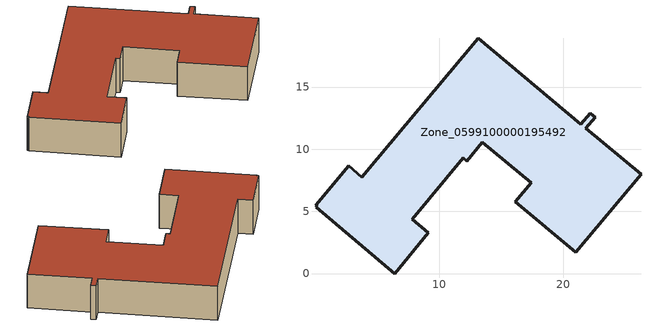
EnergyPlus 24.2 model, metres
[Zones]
Zone_0599100000195492
 floor ground (C_G): 3.77,7.76 13.14,18.91 21.42,12 22.17,12.91 22.55,12.59 21.8,11.69 26.25,7.97 21.01,1.72 16.14,5.76 17.41,7.29 13.48,10.55 12.24,9.05 11.94,9.3 7.83,4.36 9.15,3.26 6.44,0 0.12,5.32 0.19,5.39 0.06,5.49 2.72,8.65 z0
 wall outside (C_F): 21.8,11.69 22.55,12.59 22.17,12.91 21.42,12 13.14,18.91 3.77,7.76 2.72,8.65 0.06,5.49 0.19,5.39 0.12,5.32 6.44,0 9.15,3.26 7.83,4.36 11.94,9.3 12.24,9.05 13.48,10.55 17.41,7.29 16.14,5.76 21.01,1.72 26.25,7.97 21.8,11.69 z0:3.55
 roof outside (C_R): 13.14,18.91 3.77,7.76 2.72,8.65 0.06,5.49 0.19,5.39 0.12,5.32 6.44,0 9.15,3.26 7.83,4.36 11.94,9.3 12.24,9.05 13.48,10.55 17.41,7.29 16.14,5.76 21.01,1.72 26.25,7.97 21.8,11.69 22.55,12.59 22.17,12.91 21.42,12 z3.55
[BUILDING]
Pand.0599100000195492: North Axis=0; Terrain=City; Loads Convergence Tolerance Value=0.04; Temperature Convergence Tolerance Value=0.4; Solar Distribution=FullExterior; Maximum Number of Warmup Days=25; Minimum Number of Warmup Days=1
[Site:Location]
Rotterdam.The.Hague.AP_ZH_NLD Design_Conditions: Latitude=51.96; Longitude=4.45; Time Zone=1; Elevation=-4.5
[SITE:GROUNDTEMPERATURE:BUILDINGSURFACE]
18, 18, 18, 18, 18, 18, 18, 18, 18, 18, 18, 18
[MATERIAL] Thermal Absorptance=0.9; Solar Absorptance=0.7; Visible Absorptance=0.7
Name | Roughness | Thickness | Conductivity | Density | Specific Heat
G.D.1965-1974 | MediumSmooth | 0.15 | 0.882353 | 540 | 1210
F.D.1965-1974 | Rough | 0.3 | 0.697674 | 1920 | 840
R.D.1965-1974 | MediumRough | 0.2 | 0.232558 | 1500 | 1000
[CONSTRUCTION]
C_G: G.D.1965-1974
C_F: F.D.1965-1974
C_R: R.D.1965-1974
[ZONE]
Zone_0599100000195492: Type=1; Multiplier=1; Ceiling Height=Autocalculate; Volume=Autocalculate; Floor Area=autocalculate; Part of Total Floor Area=Yes
[ZONEINFILTRATION:DESIGNFLOWRATE]
Infil_Zone_0599100000195492: Zone or ZoneList or Space or SpaceList=Zone_0599100000195492; Schedule=AlwaysOn; Design Flow Rate Calculation Method=Flow/Area; Flow Rate per Floor Area=0.0042; Constant Term Coefficient=1; Temperature Term Coefficient=0; Velocity Term Coefficient=0; Velocity Squared Term Coefficient=0
[HVACTEMPLATE:ZONE:IDEALLOADSAIRSYSTEM]
Zone_0599100000195492: Maximum Heating Supply Air Temperature=50; Minimum Cooling Supply Air Temperature=13; Maximum Heating Supply Air Humidity Ratio=0.0156; Minimum Cooling Supply Air Humidity Ratio=0.0077; Heating Limit=NoLimit; Cooling Limit=NoLimit; Dehumidification Control Type=ConstantSensibleHeatRatio; Cooling Sensible Heat Ratio=0.7; Dehumidification Setpoint=60; Humidification Control Type=None; Humidification Setpoint=30; Outdoor Air Method=None; Outdoor Air Flow Rate per Person=0.00944; Outdoor Air Flow Rate per Zone Floor Area=0; Outdoor Air Flow Rate per Zone=0; Demand Controlled Ventilation Type=None; Outdoor Air Economizer Type=NoEconomizer; Heat Recovery Type=None; Sensible Heat Recovery Effectiveness=0.7; Latent Heat Recovery Effectiveness=0.65
[ZONECONTROL:THERMOSTAT]
ThermostatControl_Zone_0599100000195492: Zone or ZoneList=Zone_0599100000195492; Control Type Schedule=DualSetpointControlType; Control 1=Thermostat_Zone_0599100000195492; Temperature Difference Between Cutout And Setpoint=0
[THERMOSTATSETPOINT:DUALSETPOINT]
Thermostat_Zone_0599100000195492: Heating Setpoint Temperature Schedule=HeatingSetpoint_Zone_0599100000195492; Cooling Setpoint Temperature Schedule=CoolingSetpoint_Zone_0599100000195492
[SCHEDULE:COMPACT]
HeatingSetpoint_Zone_0599100000195492: Through: 12/31, For: AllDays, Until: 24:00, 21
CoolingSetpoint_Zone_0599100000195492: Through: 12/31, For: AllDays, Until: 24:00, 24
DualSetpointControlType: Through: 12/31, For: AllDays, Until: 24:00, 4
AlwaysOn: Through: 12/31, For: AllDays, Until: 24:00, 1
